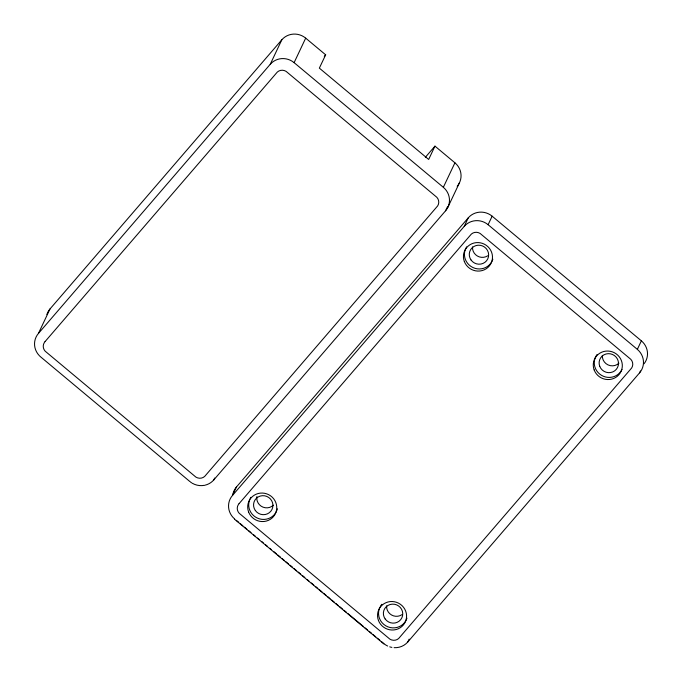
<?xml version="1.0" encoding="UTF-8"?>
<svg xmlns="http://www.w3.org/2000/svg" width="682" height="682" viewBox="0 0 682 682"><rect width="100%" height="100%" fill="white"/><g stroke="black" fill="none" stroke-linecap="round" stroke-linejoin="round"><path stroke-width="1.02" d="M458.85 183.927A17.05 16.538 25.3 0 0 454.928 162.81L434.963 146.136L428.671 159.452L319.355 68.132L325.655 54.816L305.689 38.141A17.05 16.538 25.3 0 0 281.819 39.795L50.016 308.937A17.05 16.538 25.3 0 0 46.87 314.572M39.062 355.373A17.05 16.538 25.3 0 1 38.431 333.438L50.016 308.937M38.431 333.438L270.234 64.296L281.819 39.795M270.234 64.296A17.05 16.538 25.3 0 1 294.113 62.65L305.689 38.141M205.214 485.149A17.05 16.538 25.3 0 0 213.781 479.915L214.677 478.031M234.676 518.968A17.05 16.538 25.3 0 1 232.434 495.499L236.466 486.974L468.27 217.839A17.05 16.538 25.3 0 1 492.14 216.185L641.378 340.847A17.05 16.538 25.3 0 1 644.072 363.762M213.781 479.915L445.585 210.781A17.05 16.538 25.3 0 0 443.343 187.311L454.928 162.81M445.585 210.781L447.366 207.004M447.938 207.157L459.523 182.657M232.434 495.499L464.237 226.364L468.27 217.839M464.237 226.364A17.05 16.538 25.3 0 1 488.116 224.71L492.14 216.185M394.094 647.67A17.05 16.538 25.3 0 0 407.785 641.975L409.132 639.136M407.785 641.975L639.588 372.841A17.05 16.538 25.3 0 0 637.346 349.372L641.378 340.847M639.588 372.841L640.483 370.948M324.274 56.418L325.655 54.816M425.346 157.303L434.963 146.136M294.113 62.65L443.343 187.311M488.116 224.71L637.346 349.372M189.903 481.569L40.673 356.908A17.05 16.538 25.3 0 1 39.573 355.902M236.304 520.332L238.751 522.369M240.388 523.733L242.835 525.779M244.463 527.143L246.91 529.181M248.538 530.545L250.985 532.591M253.431 534.637L255.068 535.992M257.506 538.038L259.143 539.402M261.59 541.448L263.218 542.804M265.665 544.85L267.293 546.214M269.74 548.26L271.376 549.624M273.823 551.661L276.27 553.707M277.898 555.071L280.345 557.117M281.973 558.473L284.42 560.519M286.056 561.883L288.495 563.929M290.131 565.284L292.578 567.33M294.206 568.694L296.653 570.74M298.281 572.104L300.728 574.142M302.365 575.506L304.811 577.552M307.258 579.589L308.886 580.953M311.333 582.999L313.78 585.045M315.408 586.409L317.855 588.447M319.483 589.811L321.93 591.857M323.566 593.221L326.013 595.258M327.641 596.622L330.088 598.668M331.716 600.032L334.163 602.07M335.8 603.434L338.246 605.48M339.875 606.844L342.321 608.89M343.95 610.245L346.396 612.291M348.033 613.655L363.523 626.596M365.151 627.96L367.598 630.006M369.235 631.362L371.681 633.408M373.31 634.772L375.756 636.817M377.385 638.182L379.831 640.219M381.468 641.583L383.906 643.629A17.05 16.538 25.3 0 0 387.657 646.024M234.634 519.283L383.855 643.927M401.894 614.695A9.744 9.454 25.3 0 1 386.626 605.829M487.792 255.759A9.744 9.454 25.3 0 1 472.524 246.893M273.346 505.192A9.744 9.454 25.3 0 1 256.901 496.547M618.924 363.174A9.744 9.454 25.3 0 1 602.368 355.356M232.809 494.714A17.05 16.538 25.3 0 1 236.466 486.974M391.886 647.397A17.05 16.538 25.3 0 1 389.729 646.843M492.847 259.22A14.612 14.177 25.3 0 1 472.899 267.523A14.612 14.177 25.3 0 1 466.65 246.841M622.018 369.405A14.612 14.177 25.3 0 1 601.481 375.313A14.612 14.177 25.3 0 1 597.023 354.538M276.44 511.423A14.612 14.177 25.3 0 1 257.608 518.192A14.612 14.177 25.3 0 1 249.655 499.778M250.021 498.934A14.612 14.177 25.3 0 1 250.925 497.314M277.369 508.798A14.612 14.177 25.3 0 1 276.807 510.579M406.949 618.156A14.612 14.177 25.3 0 1 387.879 626.835A14.612 14.177 25.3 0 1 379.848 607.389M380.275 606.571A14.612 14.177 25.3 0 1 381.869 604.286M458.466 184.541A17.05 16.538 25.3 0 1 457.17 186.271M204.498 485.303A17.05 16.538 25.3 0 1 192.341 483.274M191.702 482.882A17.05 16.538 25.3 0 1 190.483 482.029M45.089 341.563L44.347 342.552A7.289 7.067 25.3 0 0 45.174 351.187L195.862 477.068A7.289 7.067 25.3 0 0 204.643 476.462L437.656 205.921A7.289 7.067 25.3 0 0 436.83 197.286L286.142 71.405A7.289 7.067 25.3 0 0 277.352 72.019L45.089 341.563M239.092 503.623L238.35 504.612A7.289 7.067 25.3 0 0 239.177 513.248L389.865 639.128A7.289 7.067 25.3 0 0 398.646 638.523L631.66 367.982A7.289 7.067 25.3 0 0 630.833 359.346L480.145 233.466A7.289 7.067 25.3 0 0 471.356 234.079L239.092 503.623M248.598 511.96A14.612 14.177 25.3 0 0 273.414 516.658A14.612 14.177 25.3 0 0 264.659 493.308A14.612 14.177 25.3 0 0 248.598 511.96M378.433 620.415A14.612 14.177 25.3 0 0 403.25 625.113A14.612 14.177 25.3 0 0 394.486 601.771A14.612 14.177 25.3 0 0 378.433 620.415M594.167 369.951A14.612 14.177 25.3 0 0 618.992 374.64A14.612 14.177 25.3 0 0 610.22 351.298A14.612 14.177 25.3 0 0 594.167 369.951M464.331 261.479A14.612 14.177 25.3 0 0 489.147 266.185A14.612 14.177 25.3 0 0 480.384 242.835A14.612 14.177 25.3 0 0 464.331 261.479M255.332 510.494A9.744 9.454 25.3 0 0 272.041 509.343A9.744 9.454 25.3 0 0 262.323 495.695A9.744 9.454 25.3 0 0 255.332 510.494M385.16 618.958A9.744 9.454 25.3 0 0 401.868 617.798A9.744 9.454 25.3 0 0 392.159 604.15A9.744 9.454 25.3 0 0 385.16 618.958M599.717 366.268A9.744 9.454 25.3 0 0 616.264 369.397A9.744 9.454 25.3 0 0 610.416 353.83A9.744 9.454 25.3 0 0 599.717 366.268M471.057 260.021A9.744 9.454 25.3 0 0 487.766 258.862A9.744 9.454 25.3 0 0 478.056 245.222A9.744 9.454 25.3 0 0 471.057 260.021"/></g></svg>
